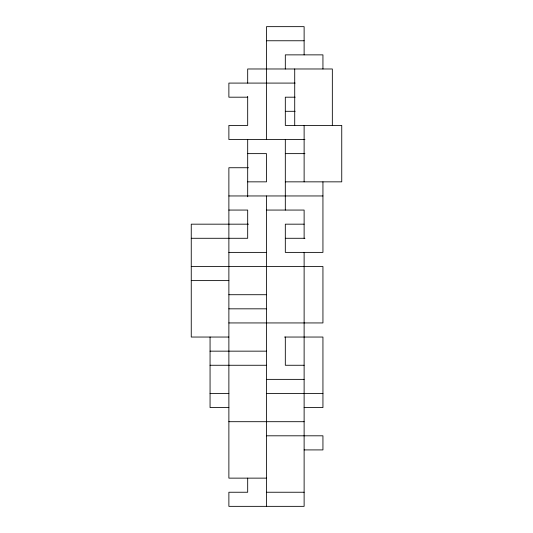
<?xml version="1.0" encoding="UTF-8"?>
<svg xmlns="http://www.w3.org/2000/svg" width="533" height="533" viewBox="0 0 533 533"><rect width="100%" height="100%" fill="white"/><g stroke="black" fill="none" stroke-linecap="round" stroke-linejoin="round"><path stroke-width="0.8" d="M266.5 40.761L304.123 40.761M295.129 83.088L228.877 83.088L228.877 97.193L247.685 97.193M295.129 97.193L285.315 97.193L285.315 125.415L341.746 125.415L341.746 181.846L285.315 181.846M285.315 111.304L295.129 111.304M304.943 139.519L228.877 139.519L228.877 125.415L247.685 125.415L247.685 96.366M247.685 153.631L266.5 153.631L266.5 181.846L247.685 181.846M285.315 153.631L304.943 153.631M248.505 167.735L228.877 167.735L228.877 478.134L266.5 478.134M228.877 195.957L322.938 195.957M228.877 210.062L247.685 210.062L247.685 238.284L191.254 238.284M266.5 210.062L304.123 210.062L304.123 238.284M248.505 224.173L191.254 224.173L191.254 337.043L228.877 337.043M304.123 224.173L285.315 224.173L285.315 252.389L322.938 252.389L322.938 181.846M285.315 238.284L304.943 238.284M228.877 252.389L266.5 252.389M191.254 266.5L322.938 266.5L322.938 322.938L228.877 322.938M191.254 280.611L228.877 280.611M228.877 294.716L266.5 294.716M228.877 308.827L266.5 308.827M284.495 337.043L322.938 337.043L322.938 407.585L304.123 407.585M210.062 351.154L266.5 351.154M210.062 365.265L266.5 365.265M304.123 365.265L285.315 365.265L285.315 337.043M266.5 379.369L304.123 379.369M210.062 393.481L228.877 393.481M266.5 393.481L322.938 393.481M228.877 407.585L210.062 407.585L210.062 337.043M228.877 421.696L304.123 421.696M266.5 435.807L322.938 435.807L322.938 449.912L304.123 449.912M266.5 492.239L304.123 492.239M332.339 125.415L332.339 68.977L247.685 68.977L247.685 83.088M322.938 68.977L322.938 54.866L285.315 54.866L285.315 68.977M304.123 54.866L304.123 26.65L266.5 26.65L266.5 139.519M304.123 125.415L304.123 181.846M304.123 252.389L304.123 506.35L228.877 506.35L228.877 492.239L247.685 492.239L247.685 478.134M294.716 68.977L294.716 125.415M285.315 139.519L285.315 210.062M266.5 195.957L266.5 506.35M247.685 139.519L247.685 196.784"/></g></svg>
